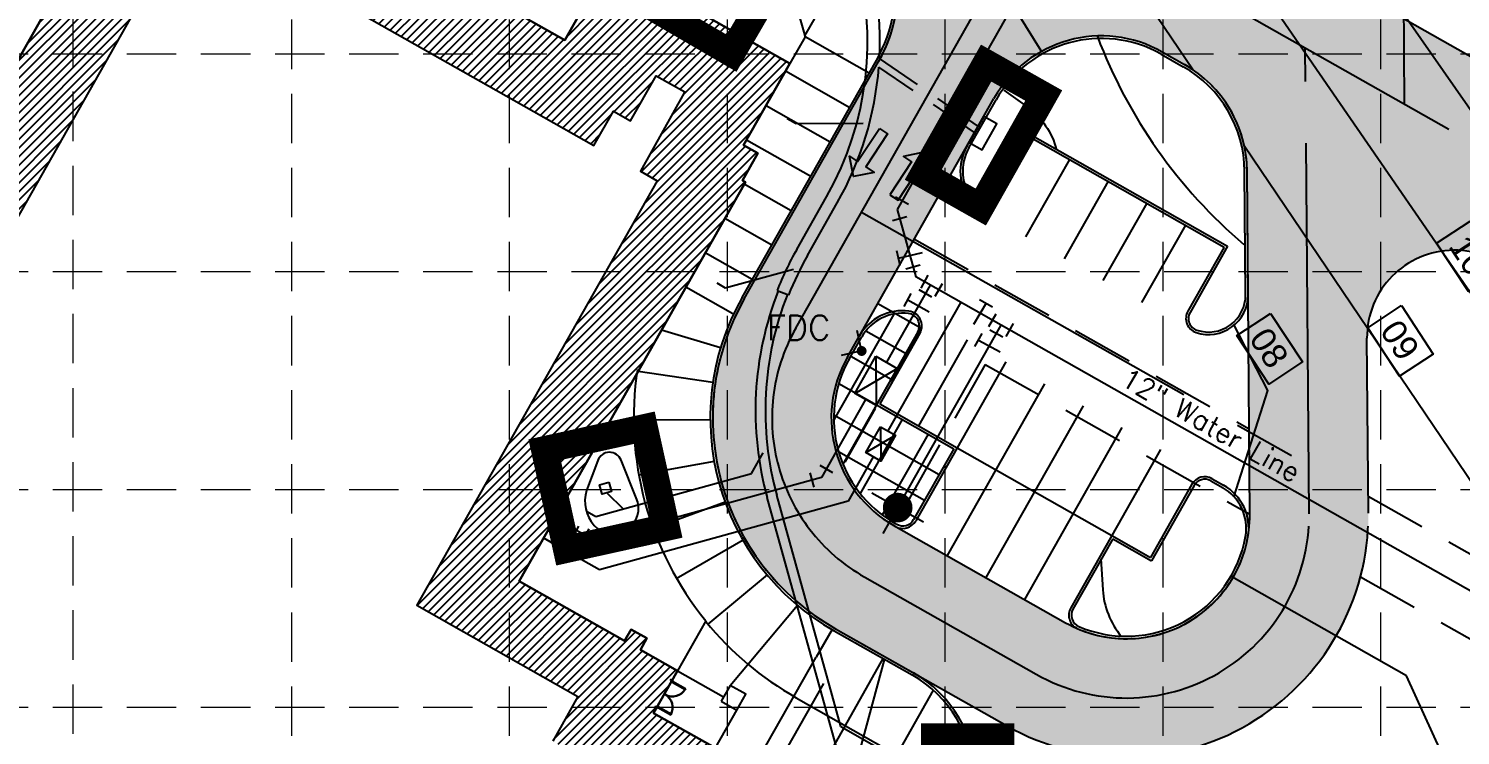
# Model space of a CAD drawing. Header units: feet. Extents: x 2467609 to 2470436, y 7119976 to 7121745.
# Drawn here: x 2468175.4 to 2468465.2, y 7121163.6 to 7121306.6 of the extents above; entities that cross this region are included whole.
import ezdxf
from ezdxf.enums import TextEntityAlignment as Align

# ---------------------------------------------------------------- set-up
doc = ezdxf.new("R2010")
doc.units = ezdxf.units.FT
doc.header["$LTSCALE"] = 100
doc.header["$MEASUREMENT"] = 0
for name, pattern in [('06117 BASE$0$CENTER2', [1.125, 0.75, -0.125, 0.125, -0.125]), ('06117 BASE$0$STRIPE', [1.2, 1, -0.2]), ('06117 WS Base$0$HIDDEN2', [0.1875, 0.125, -0.0625]), ('HIDDEN', [0.375, 0.25, -0.125]), ('SDASH', [0.15, 0.1, -0.05]), ('STRIPE', [1.2, 1, -0.2])]:
    doc.linetypes.add(name, pattern=pattern)
for name, color, linetype, lineweight in [('06117 BASE$0$A-BLDG1-HATCH', 253, 'Continuous', 25), ('06117 BASE$0$A-Door-Outside', 253, 'Continuous', 30), ('06117 BASE$0$C-sidewk-strip', 253, 'Continuous', 25), ('06117 BASE$0$CP Inlet', 253, 'Continuous', 25), ('06117 BASE$0$CPCL', 253, '06117 BASE$0$CENTER2', 25), ('06117 BASE$0$CPCURB', 8, 'Continuous', 25), ('06117 BASE$0$CPCURB2', 8, 'Continuous', 25), ('06117 BASE$0$CPSTRIPE', 253, 'Continuous', 25), ('06117 BASE$0$CPWALK', 8, 'Continuous', 25), ('06117 BASE$0$DIR-ARROW', 8, 'Continuous', 25)]:
    doc.layers.add(name, color=color, linetype=linetype, lineweight=lineweight)
for name, color, linetype in [('06117 BASE$0$BLDG-Exterior', 3, 'Continuous'), ('06117 BASE$0$firelane', 8, '06117 BASE$0$STRIPE'), ('06117 WS Base$0$CPFIT', 7, 'Continuous'), ('06117 WS Base$0$CPWATER', 7, 'Continuous'), ('06117 WS Base$0$CPWATER Connect', 7, 'Continuous'), ('06117 WS Base$0$WTR-ESMT', 8, '06117 WS Base$0$HIDDEN2'), ('CPCONT', 253, 'Continuous'), ('CPWATER-TXT', 1, 'Continuous'), ('FIRELANE-HATCH', 253, 'STRIPE'), ('GRID', 254, 'HIDDEN'), ('proposed ec', 6, 'SDASH')]:
    doc.layers.add(name, color=color, linetype=linetype)
doc.styles.add('C100', font='SIMPLEX', dxfattribs={"height": 10})
doc.styles.add('C80', font='SIMPLEX.shx', dxfattribs={"height": 8})
doc.styles.get("Standard").update_dxf_attribs({"font": 'ARIAL.TTF'})
pattern_1 = [(45, (0, 0), (-0.88388347648, 0.88388347648), [])]

# ---------------------------------------------------------------- blocks, each defined once
blk = doc.blocks.new('*U94')
at = {"layer": '06117 BASE$0$A-Door-Outside', "color": 7, "linetype": 'Continuous', "lineweight": 30}
for points in [[(2, 6), (3.75, 6), (3.75, 42), (2, 42)], [(74, 6), (72.25, 6), (72.25, 42), (74, 42)], [(2, 0), (0, 0), (0, 6), (2, 6)], [(2, 2.25), (2.625, 2.25), (2.625, 4.25), (2, 4.25)], [(74, 2.25), (73.375, 2.25), (73.375, 4.25), (74, 4.25)], [(74, 0), (76, 0), (76, 6), (74, 6)]]:
    blk.add_lwpolyline(points, close=True, dxfattribs=at)
at = {"layer": '06117 BASE$0$A-Door-Outside', "color": 7, "linetype": 'Continuous', "lineweight": 30, "extrusion": (0, 0, -1)}
blk.add_arc((-2, 6), 36, 90, 180, dxfattribs=at)
at = {"layer": '06117 BASE$0$A-Door-Outside', "color": 7, "linetype": 'Continuous', "lineweight": 30}
blk.add_arc((74, 6), 36, 90, 180, dxfattribs=at)

msp = doc.modelspace()

# ---------------------------------------------------------------- hatches: boundary and pattern name
at = {"layer": '06117 BASE$0$A-BLDG1-HATCH'}
h = msp.add_hatch(dxfattribs=at)
h.set_pattern_fill('ANSI31', color=255, scale=10, style=0)
h.set_pattern_definition(pattern_1)
h.paths.add_polyline_path([(2468296.01, 7121182.71), (2468297.32, 7121185.03), (2468300.51, 7121183.22), (2468299.2, 7121180.9), (2468306.74, 7121176.63), (2468301.86, 7121168.08), (2468314.36, 7121161.01), (2468311.74, 7121156.37), (2468312.32, 7121156.04), (2468271.24, 7121083.54), (2468270.37, 7121084.03), (2468264.45, 7121073.59), (2468265.3, 7121073.1), (2468263.52, 7121069.91), (2468258.75, 7121061.49), (2468246.92, 7121040.61), (2468236.33, 7121046.61), (2468232.72, 7121040.23), (2468228.63, 7121016.11), (2468212.85, 7120988.27), (2468194.27, 7120972.36), (2468190.66, 7120965.98), (2468204.14, 7120958.34), (2468200.53, 7120951.96), (2468201.11, 7120951.63), (2468085.76, 7120748.04), (2468085.18, 7120748.37), (2468082.06, 7120742.86), (2468079.16, 7120744.5), (2468069.79, 7120727.97), (2468033.25, 7120748.67), (2468035.06, 7120751.86), (2468038.25, 7120750.05), (2468041.7, 7120756.15), (2468038.51, 7120757.95), (2468042.29, 7120764.62), (2468000.23, 7120788.45), (2467996.46, 7120781.78), (2467993.26, 7120783.59), (2467989.81, 7120777.49), (2467993, 7120775.69), (2467991.2, 7120772.5), (2467954.65, 7120793.2), (2467964.02, 7120809.73), (2467961.12, 7120811.37), (2467964.24, 7120816.88), (2467963.66, 7120817.21), (2468079.01, 7121020.81), (2468079.59, 7121020.48), (2468083.2, 7121026.86), (2468085.81, 7121025.38), (2468090.08, 7121032.92), (2468087.47, 7121034.4), (2468087.89, 7121035.13), (2468065.26, 7121047.94), (2468064.85, 7121047.22), (2468062.24, 7121048.7), (2468063.72, 7121051.31), (2468064.88, 7121050.65), (2468067.06, 7121054.49), (2468078.59, 7121064.34), (2468072.34, 7121067.88), (2468074.15, 7121071.07), (2468076.33, 7121069.83), (2468088.48, 7121091.3), (2468086.31, 7121092.53), (2468088.12, 7121095.72), (2468094.37, 7121092.18), (2468096.88, 7121107.13), (2468099.06, 7121110.97), (2468097.9, 7121111.63), (2468098.51, 7121112.72), (2468090.97, 7121116.99), (2468090.36, 7121115.9), (2468086.73, 7121117.96), (2468088.21, 7121120.57), (2468090.82, 7121119.09), (2468095.09, 7121126.63), (2468080.3, 7121135.01), (2468083.59, 7121140.81), (2468083.01, 7121141.14), (2468198.35, 7121344.73), (2468198.93, 7121344.41), (2468202.06, 7121349.92), (2468204.96, 7121348.27), (2468214.32, 7121364.8), (2468250.87, 7121344.1), (2468249.06, 7121340.91), (2468245.87, 7121342.72), (2468242.42, 7121336.63), (2468245.61, 7121334.82), (2468241.83, 7121328.15), (2468283.88, 7121304.33), (2468287.66, 7121311), (2468291.14, 7121309.02), (2468294.59, 7121315.11), (2468291.11, 7121317.09), (2468292.92, 7121320.28), (2468329.46, 7121299.57), (2468320.1, 7121283.04), (2468323, 7121281.4), (2468319.87, 7121275.89), (2468320.45, 7121275.56), (2468274.69, 7121194.79)])
h.paths.add_polyline_path([(2468220.34, 7121343.64), (2468226.11, 7121340.3), (2468220.94, 7121331.17), (2468224.42, 7121329.2), (2468220.47, 7121322.24), (2468236.57, 7121313.12), (2468273.55, 7121292.17), (2468289.79, 7121282.97), (2468293.73, 7121289.93), (2468297.21, 7121287.96), (2468302.38, 7121297.08), (2468308.21, 7121293.85), (2468308.09, 7121293.63), (2468299.25, 7121277.82), (2468302.62, 7121275.86), (2468253.91, 7121189.9), (2468286.54, 7121171.41), (2468281.45, 7121162.42), (2468293.92, 7121155.35), (2468240.68, 7121061.39), (2468230.56, 7121067.12), (2468218.47, 7121045.9), (2468214.25, 7121020.65), (2468201.58, 7120998.28), (2468182.93, 7120982.41), (2468168.85, 7120961.1), (2468183.7, 7120952.69), (2468076.4, 7120763.3), (2468072.92, 7120765.27), (2468063.88, 7120749.32), (2468063.72, 7120749.03), (2468057.92, 7120752.32), (2468063.18, 7120761.6), (2468059.7, 7120763.57), (2468063.64, 7120770.53), (2468047.4, 7120779.73), (2468010.57, 7120800.6), (2467994.33, 7120809.8), (2467990.38, 7120802.84), (2467986.9, 7120804.81), (2467981.74, 7120795.69), (2467975.9, 7120798.92), (2467976.01, 7120799.11), (2467985.05, 7120815.06), (2467981.56, 7120817.03), (2468088.86, 7121006.42), (2468089.95, 7121005.8), (2468109.42, 7121040.17), (2468095.28, 7121048.18), (2468084.26, 7121054.42), (2468094.38, 7121072.29), (2468102.4, 7121086.45), (2468111.24, 7121102.04), (2468120.12, 7121117.72), (2468113.01, 7121121.74), (2468118.01, 7121130.55), (2468100.69, 7121140.56), (2468207.71, 7121329.47), (2468211.19, 7121327.5)], flags=16)
h = msp.add_hatch(dxfattribs=at)
h.set_pattern_fill('ANSI31', color=255, scale=10, style=0)
h.set_pattern_definition(pattern_1)
h.paths.add_polyline_path([(2468296.01, 7121182.71), (2468297.32, 7121185.03), (2468300.51, 7121183.22), (2468299.2, 7121180.9), (2468306.74, 7121176.63), (2468301.86, 7121168.08), (2468314.36, 7121161.01), (2468311.74, 7121156.37), (2468312.32, 7121156.04), (2468271.24, 7121083.54), (2468270.37, 7121084.03), (2468264.45, 7121073.59), (2468265.3, 7121073.1), (2468263.52, 7121069.91), (2468258.75, 7121061.49), (2468246.92, 7121040.61), (2468236.33, 7121046.61), (2468232.72, 7121040.23), (2468228.63, 7121016.11), (2468212.85, 7120988.27), (2468194.27, 7120972.36), (2468190.66, 7120965.98), (2468204.14, 7120958.34), (2468200.53, 7120951.96), (2468201.11, 7120951.63), (2468085.76, 7120748.04), (2468085.18, 7120748.37), (2468082.06, 7120742.86), (2468079.16, 7120744.5), (2468069.79, 7120727.97), (2468033.25, 7120748.67), (2468035.06, 7120751.86), (2468038.25, 7120750.05), (2468041.7, 7120756.15), (2468038.51, 7120757.95), (2468042.29, 7120764.62), (2468000.23, 7120788.45), (2467996.46, 7120781.78), (2467993.26, 7120783.59), (2467989.81, 7120777.49), (2467993, 7120775.69), (2467991.2, 7120772.5), (2467954.65, 7120793.2), (2467964.02, 7120809.73), (2467961.12, 7120811.37), (2467964.24, 7120816.88), (2467963.66, 7120817.21), (2468079.01, 7121020.81), (2468079.59, 7121020.48), (2468083.2, 7121026.86), (2468085.81, 7121025.38), (2468090.08, 7121032.92), (2468087.47, 7121034.4), (2468087.89, 7121035.13), (2468065.26, 7121047.94), (2468064.85, 7121047.22), (2468062.24, 7121048.7), (2468063.72, 7121051.31), (2468064.88, 7121050.65), (2468067.06, 7121054.49), (2468078.59, 7121064.34), (2468072.34, 7121067.88), (2468074.15, 7121071.07), (2468076.33, 7121069.83), (2468088.48, 7121091.3), (2468086.31, 7121092.53), (2468088.12, 7121095.72), (2468094.37, 7121092.18), (2468096.88, 7121107.13), (2468099.06, 7121110.97), (2468097.9, 7121111.63), (2468098.51, 7121112.72), (2468090.97, 7121116.99), (2468090.36, 7121115.9), (2468086.73, 7121117.96), (2468088.21, 7121120.57), (2468090.82, 7121119.09), (2468095.09, 7121126.63), (2468080.3, 7121135.01), (2468083.59, 7121140.81), (2468083.01, 7121141.14), (2468198.35, 7121344.73), (2468198.93, 7121344.41), (2468202.06, 7121349.92), (2468204.96, 7121348.27), (2468214.32, 7121364.8), (2468250.87, 7121344.1), (2468249.06, 7121340.91), (2468245.87, 7121342.72), (2468242.42, 7121336.63), (2468245.61, 7121334.82), (2468241.83, 7121328.15), (2468283.88, 7121304.33), (2468287.66, 7121311), (2468291.14, 7121309.02), (2468294.59, 7121315.11), (2468291.11, 7121317.09), (2468292.92, 7121320.28), (2468329.46, 7121299.57), (2468320.1, 7121283.04), (2468323, 7121281.4), (2468319.87, 7121275.89), (2468320.45, 7121275.56), (2468274.69, 7121194.79)])
h.paths.add_polyline_path([(2468220.34, 7121343.64), (2468226.11, 7121340.3), (2468220.94, 7121331.17), (2468224.42, 7121329.2), (2468220.47, 7121322.24), (2468236.57, 7121313.12), (2468273.55, 7121292.17), (2468289.79, 7121282.97), (2468293.73, 7121289.93), (2468297.21, 7121287.96), (2468302.38, 7121297.08), (2468308.21, 7121293.85), (2468308.09, 7121293.63), (2468299.25, 7121277.82), (2468302.62, 7121275.86), (2468253.91, 7121189.9), (2468286.54, 7121171.41), (2468281.45, 7121162.42), (2468293.92, 7121155.35), (2468240.68, 7121061.39), (2468230.56, 7121067.12), (2468218.47, 7121045.9), (2468214.25, 7121020.65), (2468201.58, 7120998.28), (2468182.93, 7120982.41), (2468168.85, 7120961.1), (2468183.7, 7120952.69), (2468076.4, 7120763.3), (2468072.92, 7120765.27), (2468063.88, 7120749.32), (2468063.72, 7120749.03), (2468057.92, 7120752.32), (2468063.18, 7120761.6), (2468059.7, 7120763.57), (2468063.64, 7120770.53), (2468047.4, 7120779.73), (2468010.57, 7120800.6), (2467994.33, 7120809.8), (2467990.38, 7120802.84), (2467986.9, 7120804.81), (2467981.74, 7120795.69), (2467975.9, 7120798.92), (2467976.01, 7120799.11), (2467985.05, 7120815.06), (2467981.56, 7120817.03), (2468088.86, 7121006.42), (2468089.95, 7121005.8), (2468109.42, 7121040.17), (2468095.28, 7121048.18), (2468084.26, 7121054.42), (2468094.38, 7121072.29), (2468102.4, 7121086.45), (2468111.24, 7121102.04), (2468120.12, 7121117.72), (2468113.01, 7121121.74), (2468118.01, 7121130.55), (2468100.69, 7121140.56), (2468207.71, 7121329.47), (2468211.19, 7121327.5)], flags=16)
at = {"layer": 'FIRELANE-HATCH'}
h = msp.add_hatch(color=9, dxfattribs=at)
h.paths.add_polyline_path([(2468922.97, 7121187.19, -0.414214), (2468942.81, 7121207.35), (2469278.26, 7121210.08), (2469277.9, 7121254.08, -0.414214), (2469297.74, 7121274.24), (2469375.13, 7121274.87, -0.137354), (2469390.75, 7121270.64), (2469629.71, 7121128.09, -0.261956), (2469644.34, 7121102.57), (2469645.12, 7121007.13, 0.414214), (2469699.55, 7120953.58), (2469751.67, 7120954, 0.261956), (2469797.6, 7120980.33), (2469803.18, 7120989.68, 0.414214), (2469784.47, 7121063.72), (2469403.04, 7121291.25, 0.137354), (2469374.94, 7121298.87), (2468491.92, 7121291.68, -0.131652), (2468476.89, 7121295.58), (2468199.89, 7121452.51, -0.072593), (2468186.2, 7121463.15, 0.206219), (2468142.45, 7121481.57), (2467847.8, 7121479.17), (2467848.23, 7121449.17), (2468142.69, 7121451.57, -0.577353), (2468169.04, 7121406.78), (2467935.49, 7120994.55, -0.266268), (2467909.82, 7120979.34), (2467855.02, 7120978.55), (2467855.45, 7120948.56), (2467910.25, 7120949.35, 0.266268), (2467961.59, 7120979.76), (2468192.67, 7121387.64, -0.414214), (2468233.56, 7121398.96), (2468336.11, 7121340.86, -0.414214), (2468347.43, 7121299.97), (2468320.22, 7121251.95, 0.414214), (2468338.7, 7121185.16), (2468373.42, 7121165.49, 0.57735), (2468446.57, 7121208.52), (2468446.28, 7121243.96, -1), (2468481.65, 7121244.25), (2468482.67, 7121118.6, 0.414214), (2468532.07, 7121070), (2468873.9, 7121072.79, -0.414214), (2468894.07, 7121052.95), (2468895.4, 7120889.72), (2468884.83, 7120735.24, -0.392002), (2468855.14, 7120707.29), (2468450.27, 7120703.99, -0.131652), (2468375.11, 7120723.48), (2468264.21, 7120786.31, 0.463862), (2468102.32, 7120726.63, 0.45081), (2468173.2, 7120596.29), (2468276.95, 7120572.47, -0.347281), (2468315.76, 7120524.14), (2468315.82, 7120517.93), (2468339.81, 7120518.12), (2468339.76, 7120524.34, 0.347281), (2468282.32, 7120595.86), (2468178.57, 7120619.68, -0.45081), (2468124.87, 7120718.42, -0.463862), (2468252.38, 7120765.43), (2468363.28, 7120702.6, 0.131652), (2468450.47, 7120679.99), (2468832.08, 7120683.1, -0.414214), (2468867.36, 7120648.39), (2468868.39, 7120522.43), (2468892.38, 7120522.62), (2468891.26, 7120660.62), (2468903.26, 7120660.72), (2468904.38, 7120522.72), (2468928.38, 7120522.92)])
h.paths.add_polyline_path([(2468873.66, 7121102.78), (2468531.82, 7121100, -0.414214), (2468506.62, 7121124.8), (2468505.62, 7121247.79, -0.414214), (2468525.46, 7121267.95), (2468872.29, 7121270.78, -0.414214), (2468892.45, 7121250.94), (2468893.5, 7121122.95, -0.414214)], flags=16)
h.paths.add_polyline_path([(2468942.29, 7121271.35), (2469233.74, 7121273.72, -1), (2469234.06, 7121233.72), (2468942.62, 7121231.35, -1)], flags=16)
h.paths.add_polyline_path([(2468385.25, 7121186.37), (2468350.53, 7121206.04, -0.414214), (2468341.1, 7121240.12), (2468370.77, 7121292.49, -0.414214), (2468404.85, 7121301.92), (2468409.33, 7121299.38, -0.267949), (2468422.01, 7121277.83), (2468422.57, 7121208.33, -0.57735)], flags=16)
h.paths.add_polyline_path([(2469698.85, 7121086.85), (2469772.17, 7121043.11, -0.414214), (2469782.57, 7121001.98), (2469776.99, 7120992.63, -0.261956), (2469751.47, 7120978), (2469699.36, 7120977.57, -0.414214), (2469669.11, 7121007.33), (2469668.61, 7121069.51, -0.584841)], flags=16)

# ---------------------------------------------------------------- linework, layer by layer
at = {"layer": '06117 BASE$0$A-BLDG1-HATCH', "color": 255}
for points in [[(2468083.01, 7121141.14), (2468198.35, 7121344.73)], [(2468083.01, 7121141.14), (2468198.35, 7121344.73)], [(2468100.69, 7121140.56), (2468207.71, 7121329.47), (2468211.19, 7121327.5), (2468220.34, 7121343.64), (2468226.11, 7121340.3), (2468220.94, 7121331.17), (2468224.42, 7121329.2), (2468220.47, 7121322.24), (2468236.57, 7121313.12), (2468273.55, 7121292.17), (2468289.79, 7121282.97), (2468293.73, 7121289.93), (2468297.21, 7121287.96), (2468302.38, 7121297.08), (2468308.21, 7121293.85), (2468308.09, 7121293.63), (2468299.25, 7121277.82), (2468302.62, 7121275.86), (2468253.91, 7121189.9), (2468286.54, 7121171.41), (2468281.45, 7121162.42)], [(2468100.69, 7121140.56), (2468207.71, 7121329.47), (2468211.19, 7121327.5), (2468220.34, 7121343.64), (2468226.11, 7121340.3), (2468220.94, 7121331.17), (2468224.42, 7121329.2), (2468220.47, 7121322.24), (2468236.57, 7121313.12), (2468273.55, 7121292.17), (2468289.79, 7121282.97), (2468293.73, 7121289.93), (2468297.21, 7121287.96), (2468302.38, 7121297.08), (2468308.21, 7121293.85), (2468308.09, 7121293.63), (2468299.25, 7121277.82), (2468302.62, 7121275.86), (2468253.91, 7121189.9), (2468286.54, 7121171.41), (2468281.45, 7121162.42)], [(2468241.83, 7121328.15), (2468283.88, 7121304.33), (2468287.66, 7121311)], [(2468241.83, 7121328.15), (2468283.88, 7121304.33), (2468287.66, 7121311)], [(2468292.92, 7121320.28), (2468329.46, 7121299.57), (2468320.1, 7121283.04), (2468323, 7121281.4), (2468319.87, 7121275.89), (2468320.45, 7121275.56), (2468274.69, 7121194.79), (2468296.01, 7121182.71), (2468297.32, 7121185.03), (2468300.51, 7121183.22), (2468299.2, 7121180.9), (2468306.74, 7121176.63), (2468301.86, 7121168.08), (2468314.36, 7121161.01)], [(2468292.92, 7121320.28), (2468329.46, 7121299.57), (2468320.1, 7121283.04), (2468323, 7121281.4), (2468319.87, 7121275.89), (2468320.45, 7121275.56), (2468274.69, 7121194.79), (2468296.01, 7121182.71), (2468297.32, 7121185.03), (2468300.51, 7121183.22), (2468299.2, 7121180.9), (2468306.74, 7121176.63), (2468301.86, 7121168.08), (2468314.36, 7121161.01)], [(2468327.65, 7121296.38), (2468327.65, 7121296.38)], [(2468327.65, 7121296.38), (2468327.65, 7121296.38)], [(2468327.65, 7121296.38), (2468327.65, 7121296.38)], [(2468327.65, 7121296.38), (2468327.65, 7121296.38)], [(2468321.74, 7121285.94), (2468321.74, 7121285.94)], [(2468321.74, 7121285.94), (2468321.74, 7121285.94)], [(2468321.74, 7121285.94), (2468321.74, 7121285.94)], [(2468321.74, 7121285.94), (2468321.74, 7121285.94)]]:
    msp.add_lwpolyline(points, dxfattribs=at)
msp.add_lwpolyline([(2468315.53, 7121170.5), (2468318.72, 7121168.7), (2468320.53, 7121171.89), (2468317.34, 7121173.69)], close=True, dxfattribs=at)
msp.add_lwpolyline([(2468315.53, 7121170.5), (2468318.72, 7121168.7), (2468320.53, 7121171.89), (2468317.34, 7121173.69)], close=True, dxfattribs=at)
at = {"layer": '06117 BASE$0$BLDG-Exterior', "color": 7}
for points in [[(2468198.35, 7121344.73), (2468083.01, 7121141.14)], [(2468198.35, 7121344.73), (2468083.01, 7121141.14)], [(2468287.66, 7121311), (2468283.88, 7121304.33), (2468241.83, 7121328.15)], [(2468287.66, 7121311), (2468283.88, 7121304.33), (2468241.83, 7121328.15)], [(2468314.36, 7121161.01), (2468301.86, 7121168.08), (2468306.74, 7121176.63), (2468299.2, 7121180.9), (2468300.51, 7121183.22), (2468297.32, 7121185.03), (2468296.01, 7121182.71), (2468274.69, 7121194.79), (2468320.45, 7121275.56), (2468319.87, 7121275.89), (2468323, 7121281.4), (2468320.1, 7121283.04), (2468329.46, 7121299.57), (2468292.92, 7121320.28)], [(2468314.36, 7121161.01), (2468301.86, 7121168.08), (2468306.74, 7121176.63), (2468299.2, 7121180.9), (2468300.51, 7121183.22), (2468297.32, 7121185.03), (2468296.01, 7121182.71), (2468274.69, 7121194.79), (2468320.45, 7121275.56), (2468319.87, 7121275.89), (2468323, 7121281.4), (2468320.1, 7121283.04), (2468329.46, 7121299.57), (2468292.92, 7121320.28)]]:
    msp.add_lwpolyline(points, dxfattribs=at)
for points in [[(2468274.69, 7121194.79), (2468274.69, 7121194.79)], [(2468274.69, 7121194.79), (2468274.69, 7121194.79)], [(2468274.69, 7121194.79), (2468274.69, 7121194.79)], [(2468274.69, 7121194.79), (2468274.69, 7121194.79)], [(2468315.53, 7121170.5), (2468318.72, 7121168.7), (2468320.53, 7121171.89), (2468317.34, 7121173.69)], [(2468315.53, 7121170.5), (2468318.72, 7121168.7), (2468320.53, 7121171.89), (2468317.34, 7121173.69)]]:
    msp.add_lwpolyline(points, close=True, dxfattribs=at)
at = {"layer": '06117 BASE$0$C-sidewk-strip'}
for p, q in [((2468332.46, 7121305.16), (2468339.54, 7121317.65)), ((2468332.46, 7121305.16), (2468339.54, 7121317.65)), ((2468345.51, 7121297.6), (2468332.52, 7121304.97)), ((2468345.51, 7121297.6), (2468332.52, 7121304.97)), ((2468341.57, 7121290.64), (2468328.57, 7121298.01)), ((2468341.57, 7121290.64), (2468328.57, 7121298.01)), ((2468337.63, 7121283.68), (2468324.63, 7121291.04)), ((2468337.63, 7121283.68), (2468324.63, 7121291.04)), ((2468333.68, 7121276.72), (2468320.69, 7121284.08)), ((2468333.68, 7121276.72), (2468320.69, 7121284.08)), ((2468329.74, 7121269.76), (2468320.22, 7121275.15)), ((2468329.74, 7121269.76), (2468320.22, 7121275.15)), ((2468325.79, 7121262.8), (2468316.28, 7121268.19)), ((2468325.79, 7121262.8), (2468316.28, 7121268.19)), ((2468321.85, 7121255.84), (2468312.34, 7121261.23)), ((2468321.85, 7121255.84), (2468312.34, 7121261.23)), ((2468317.91, 7121248.88), (2468308.39, 7121254.27)), ((2468317.91, 7121248.88), (2468308.39, 7121254.27)), ((2468350.51, 7121248.87), (2468338.36, 7121227.43)), ((2468350.51, 7121248.87), (2468338.36, 7121227.43)), ((2468315.43, 7121241.99), (2468303.47, 7121245.57)), ((2468315.43, 7121241.99), (2468303.47, 7121245.57)), ((2468344.85, 7121245.47), (2468352.89, 7121240.91)), ((2468344.85, 7121245.47), (2468352.89, 7121240.91)), ((2468341.78, 7121240.31), (2468349.93, 7121235.69)), ((2468341.78, 7121240.31), (2468349.93, 7121235.69)), ((2468313.88, 7121234.99), (2468298.73, 7121237.21)), ((2468313.88, 7121234.99), (2468298.73, 7121237.21)), ((2468339.37, 7121234.78), (2468346.98, 7121230.47)), ((2468339.37, 7121234.78), (2468346.98, 7121230.47)), ((2468338.36, 7121228.45), (2468359.68, 7121216.38)), ((2468338.36, 7121228.45), (2468359.68, 7121216.38)), ((2468346.98, 7121230.47), (2468340.19, 7121218.49)), ((2468346.98, 7121230.47), (2468340.19, 7121218.49)), ((2468313.36, 7121227.47), (2468297.73, 7121227.36)), ((2468313.36, 7121227.47), (2468297.73, 7121227.36)), ((2468352.2, 7121227.51), (2468343.7, 7121212.52)), ((2468352.2, 7121227.51), (2468343.7, 7121212.52)), ((2468357.42, 7121224.55), (2468348.15, 7121208.2)), ((2468357.42, 7121224.55), (2468348.15, 7121208.2)), ((2468314.14, 7121219), (2468298.77, 7121216.21)), ((2468314.14, 7121219), (2468298.77, 7121216.21)), ((2468339.31, 7121221.02), (2468356.72, 7121211.16)), ((2468339.31, 7121221.02), (2468356.72, 7121211.16)), ((2468316.37, 7121210.79), (2468301.71, 7121205.41)), ((2468316.37, 7121210.79), (2468301.71, 7121205.41)), ((2468319.97, 7121203.07), (2468306.45, 7121195.26)), ((2468319.97, 7121203.07), (2468306.45, 7121195.26)), ((2468324.84, 7121196.09), (2468312.87, 7121186.09)), ((2468324.84, 7121196.09), (2468312.87, 7121186.09)), ((2468337.99, 7121184.99), (2468334.76, 7121179.43)), ((2468337.99, 7121184.99), (2468334.76, 7121179.43)), ((2468321.91, 7121156.74), (2468334.76, 7121179.43)), ((2468321.91, 7121156.74), (2468334.76, 7121179.43)), ((2468332.35, 7121150.82), (2468348.37, 7121179.11)), ((2468332.35, 7121150.82), (2468348.37, 7121179.11)), ((2468342.79, 7121144.91), (2468358.53, 7121172.69)), ((2468342.79, 7121144.91), (2468358.53, 7121172.69)), ((2468330.73, 7121171.19), (2468366.66, 7121150.84)), ((2468330.73, 7121171.19), (2468366.66, 7121150.84))]:
    msp.add_line(p, q, dxfattribs=at)
for points in [[(2468317.34, 7121173.69), (2468330.99, 7121189.92)], [(2468317.34, 7121173.69), (2468330.99, 7121189.92)], [(2468306.74, 7121176.63), (2468316.02, 7121171.37)], [(2468306.74, 7121176.63), (2468316.02, 7121171.37)], [(2468314.37, 7121161.01), (2468318.72, 7121168.7)], [(2468314.37, 7121161.01), (2468318.72, 7121168.7)]]:
    msp.add_lwpolyline(points, dxfattribs=at)
msp.add_arc((2468362.81, 7121227.82), 65.08, 219.2543, 240.4665, dxfattribs=at)
msp.add_arc((2468362.81, 7121227.82), 65.08, 219.2543, 240.4665, dxfattribs=at)
at = {"layer": '06117 BASE$0$CP Inlet'}
msp.add_lwpolyline([(2468365.75, 7121283.62), (2468368.36, 7121282.14), (2468371.32, 7121287.36), (2468368.71, 7121288.84), (2468365.75, 7121283.62)], dxfattribs=at)
msp.add_lwpolyline([(2468365.75, 7121283.62), (2468368.36, 7121282.14), (2468371.32, 7121287.36), (2468368.71, 7121288.84), (2468365.75, 7121283.62)], dxfattribs=at)
msp.add_lwpolyline([(2468292.83, 7121214.84), (2468293.36, 7121212.91), (2468291.43, 7121212.38), (2468290.9, 7121214.3)], close=True, dxfattribs=at)
msp.add_lwpolyline([(2468292.83, 7121214.84), (2468293.36, 7121212.91), (2468291.43, 7121212.38), (2468290.9, 7121214.3)], close=True, dxfattribs=at)
at = {"layer": '06117 BASE$0$CPCL'}
for p, q in [((2468453.9, 7121291.37), (2468452.71, 7121437.1)), ((2468453.9, 7121291.37), (2468452.71, 7121437.1)), ((2468201.8, 7121434.19), (2468493.45, 7121268.96)), ((2468201.8, 7121434.19), (2468493.45, 7121268.96)), ((2468330.66, 7121246.03), (2468380.05, 7121333.2)), ((2468330.66, 7121246.03), (2468380.05, 7121333.2)), ((2468434.57, 7121208.43), (2468433.8, 7121302.75)), ((2468434.57, 7121208.43), (2468433.8, 7121302.75)), ((2468343.97, 7121269.52), (2468434.49, 7121218.24)), ((2468343.97, 7121269.52), (2468434.49, 7121218.24)), ((2468346.98, 7121230.47), (2468362.64, 7121221.6)), ((2468346.98, 7121230.47), (2468362.64, 7121221.6)), ((2468344.62, 7121195.6), (2468379.33, 7121175.93)), ((2468344.62, 7121195.6), (2468379.33, 7121175.93))]:
    msp.add_line(p, q, dxfattribs=at)
for centre, start, end in [((2468362.85, 7121227.79), 150.4665, 240.4665), ((2468362.85, 7121227.79), 150.4665, 240.4665), ((2468397.57, 7121208.13), 240.4665, 0.4665), ((2468397.57, 7121208.13), 240.4665, 0.4665)]:
    msp.add_arc(centre, 37, start, end, dxfattribs=at)
at = {"layer": '06117 BASE$0$CPCURB'}
for p, q in [((2468404.85, 7121301.92), (2468409.33, 7121299.38)), ((2468404.85, 7121301.92), (2468409.33, 7121299.38)), ((2468320.22, 7121251.95), (2468347.43, 7121299.97)), ((2468320.22, 7121251.95), (2468347.43, 7121299.97)), ((2468365.26, 7121282.75), (2468370.77, 7121292.49)), ((2468365.26, 7121282.75), (2468370.77, 7121292.49)), ((2468378.22, 7121284.6), (2468371.08, 7121272)), ((2468378.22, 7121284.6), (2468371.08, 7121272)), ((2468378.22, 7121284.6), (2468417.37, 7121262.42)), ((2468378.22, 7121284.6), (2468417.37, 7121262.42)), ((2468422.21, 7121252.78), (2468422.01, 7121277.83)), ((2468422.21, 7121252.78), (2468422.01, 7121277.83)), ((2468417.37, 7121262.42), (2468410.03, 7121249.45)), ((2468417.37, 7121262.42), (2468410.03, 7121249.45)), ((2468341.1, 7121240.12), (2468343.57, 7121244.47)), ((2468341.1, 7121240.12), (2468343.57, 7121244.47)), ((2468355.78, 7121245), (2468347.66, 7121230.66)), ((2468355.78, 7121245), (2468347.66, 7121230.66)), ((2468347.66, 7121230.66), (2468363.32, 7121221.78)), ((2468347.66, 7121230.66), (2468363.32, 7121221.78)), ((2468363.32, 7121221.78), (2468354.94, 7121206.99)), ((2468363.32, 7121221.78), (2468354.94, 7121206.99)), ((2468410.85, 7121214.39), (2468402.47, 7121199.6)), ((2468410.85, 7121214.39), (2468402.47, 7121199.6)), ((2468414.94, 7121215.53), (2468417.27, 7121214.21)), ((2468414.94, 7121215.53), (2468417.27, 7121214.21)), ((2468350.53, 7121206.04), (2468350.85, 7121205.86)), ((2468350.53, 7121206.04), (2468350.85, 7121205.86)), ((2468394.64, 7121204.04), (2468386.33, 7121189.37)), ((2468394.64, 7121204.04), (2468386.33, 7121189.37)), ((2468394.64, 7121204.04), (2468402.47, 7121199.6)), ((2468394.64, 7121204.04), (2468402.47, 7121199.6)), ((2468338.7, 7121185.16), (2468354.45, 7121176.24)), ((2468338.7, 7121185.16), (2468354.45, 7121176.24))]:
    msp.add_line(p, q, dxfattribs=at)
for centre, radius, start, end in [((2468321.32, 7121314.75), 30, 330.4665, 48.88), ((2468321.32, 7121314.75), 30, 330.4665, 48.88), ((2468392.52, 7121280.16), 25, 60.4665, 150.4665), ((2468392.52, 7121280.16), 25, 60.4665, 150.4665), ((2468397.01, 7121277.62), 25, 0.4665, 60.4665), ((2468397.01, 7121277.62), 25, 0.4665, 60.4665), ((2468373.96, 7121277.82), 10, 150.4665, 218.3681), ((2468373.96, 7121277.82), 10, 150.4665, 218.3681), ((2468368.47, 7121273.48), 3, 218.3681, 330.4665), ((2468368.47, 7121273.48), 3, 218.3681, 330.4665), ((2468362.85, 7121227.79), 49, 150.4665, 240.4665), ((2468362.85, 7121227.79), 49, 150.4665, 240.4665), ((2468414.21, 7121252.72), 8, 251.6475, 0.4665), ((2468414.21, 7121252.72), 8, 251.6475, 0.4665), ((2468352.27, 7121239.54), 10, 82.565, 150.4665), ((2468352.27, 7121239.54), 10, 82.565, 150.4665), ((2468353.17, 7121246.48), 3, 330.4665, 82.565), ((2468353.17, 7121246.48), 3, 330.4665, 82.565), ((2468412.64, 7121247.97), 3, 150.4665, 251.6475), ((2468412.64, 7121247.97), 3, 150.4665, 251.6475), ((2468362.85, 7121227.79), 25, 150.4665, 240.4665), ((2468362.85, 7121227.79), 25, 150.4665, 240.4665), ((2468413.46, 7121212.92), 3, 60.4665, 150.4665), ((2468413.46, 7121212.92), 3, 60.4665, 150.4665), ((2468412.34, 7121205.5), 10, 349.9378, 60.4665), ((2468412.34, 7121205.5), 10, 349.9378, 60.4665), ((2468352.33, 7121208.47), 3, 240.4665, 330.4665), ((2468352.33, 7121208.47), 3, 240.4665, 330.4665), ((2468397.57, 7121208.13), 25, 246.8971, 349.9378), ((2468397.57, 7121208.13), 25, 246.8971, 349.9378), ((2468388.94, 7121187.89), 3, 150.4665, 246.8971), ((2468388.94, 7121187.89), 3, 150.4665, 246.8971), ((2468342.13, 7121154.49), 25, 0.4665, 60.4665), ((2468342.13, 7121154.49), 25, 0.4665, 60.4665)]:
    msp.add_arc(centre, radius, start, end, dxfattribs=at)
at = {"layer": '06117 BASE$0$CPCURB2'}
for p, q in [((2468319.79, 7121252.19), (2468346.99, 7121300.21)), ((2468319.79, 7121252.19), (2468346.99, 7121300.21)), ((2468404.6, 7121301.48), (2468409.08, 7121298.94)), ((2468404.6, 7121301.48), (2468409.08, 7121298.94)), ((2468365.69, 7121282.5), (2468371.21, 7121292.24)), ((2468365.69, 7121282.5), (2468371.21, 7121292.24)), ((2468378.03, 7121285.28), (2468370.64, 7121272.24)), ((2468378.03, 7121285.28), (2468370.64, 7121272.24)), ((2468378.03, 7121285.28), (2468418.05, 7121262.61)), ((2468378.03, 7121285.28), (2468418.05, 7121262.61)), ((2468421.71, 7121252.78), (2468421.51, 7121277.82)), ((2468421.71, 7121252.78), (2468421.51, 7121277.82)), ((2468418.05, 7121262.61), (2468410.46, 7121249.2)), ((2468418.05, 7121262.61), (2468410.46, 7121249.2)), ((2468355.35, 7121245.25), (2468346.98, 7121230.47)), ((2468355.35, 7121245.25), (2468346.98, 7121230.47)), ((2468341.54, 7121239.87), (2468344, 7121244.22)), ((2468341.54, 7121239.87), (2468344, 7121244.22)), ((2468346.98, 7121230.47), (2468362.64, 7121221.6)), ((2468346.98, 7121230.47), (2468362.64, 7121221.6)), ((2468362.64, 7121221.6), (2468354.5, 7121207.24)), ((2468362.64, 7121221.6), (2468354.5, 7121207.24)), ((2468411.29, 7121214.15), (2468402.66, 7121198.92)), ((2468411.29, 7121214.15), (2468402.66, 7121198.92)), ((2468414.69, 7121215.09), (2468417.02, 7121213.77)), ((2468414.69, 7121215.09), (2468417.02, 7121213.77)), ((2468350.78, 7121206.48), (2468351.1, 7121206.3)), ((2468350.78, 7121206.48), (2468351.1, 7121206.3)), ((2468394.83, 7121203.36), (2468386.76, 7121189.12)), ((2468394.83, 7121203.36), (2468386.76, 7121189.12)), ((2468394.83, 7121203.36), (2468402.66, 7121198.92)), ((2468394.83, 7121203.36), (2468402.66, 7121198.92)), ((2468338.45, 7121184.73), (2468354.2, 7121175.8)), ((2468338.45, 7121184.73), (2468354.2, 7121175.8))]:
    msp.add_line(p, q, dxfattribs=at)
for centre, radius, start, end in [((2468321.32, 7121314.75), 29.5, 330.4665, 48.88), ((2468321.32, 7121314.75), 29.5, 330.4665, 48.88), ((2468392.52, 7121280.16), 24.5, 60.4665, 150.4665), ((2468392.52, 7121280.16), 24.5, 60.4665, 150.4665), ((2468397.01, 7121277.62), 24.5, 0.4665, 60.4665), ((2468397.01, 7121277.62), 24.5, 0.4665, 60.4665), ((2468373.96, 7121277.82), 9.5, 150.4665, 218.3681), ((2468373.96, 7121277.82), 9.5, 150.4665, 218.3681), ((2468368.47, 7121273.48), 2.5, 218.3681, 330.4665), ((2468368.47, 7121273.48), 2.5, 218.3681, 330.4665), ((2468362.85, 7121227.79), 49.5, 150.4665, 240.4665), ((2468362.85, 7121227.79), 49.5, 150.4665, 240.4665), ((2468414.21, 7121252.72), 7.5, 251.6475, 0.4665), ((2468414.21, 7121252.72), 7.5, 251.6475, 0.4665), ((2468352.27, 7121239.54), 9.5, 82.565, 150.4665), ((2468352.27, 7121239.54), 9.5, 82.565, 150.4665), ((2468353.17, 7121246.48), 2.5, 330.4665, 82.565), ((2468353.17, 7121246.48), 2.5, 330.4665, 82.565), ((2468412.64, 7121247.97), 2.5, 150.4665, 251.6475), ((2468412.64, 7121247.97), 2.5, 150.4665, 251.6475), ((2468362.85, 7121227.79), 24.5, 150.4665, 240.4665), ((2468362.85, 7121227.79), 24.5, 150.4665, 240.4665), ((2468413.46, 7121212.92), 2.5, 60.4665, 150.4665), ((2468413.46, 7121212.92), 2.5, 60.4665, 150.4665), ((2468412.34, 7121205.5), 9.5, 349.9378, 60.4665), ((2468412.34, 7121205.5), 9.5, 349.9378, 60.4665), ((2468352.33, 7121208.47), 2.5, 240.4665, 330.4665), ((2468352.33, 7121208.47), 2.5, 240.4665, 330.4665), ((2468397.57, 7121208.13), 24.5, 246.8971, 349.9378), ((2468397.57, 7121208.13), 24.5, 246.8971, 349.9378), ((2468388.94, 7121187.89), 2.5, 150.4665, 246.8971), ((2468388.94, 7121187.89), 2.5, 150.4665, 246.8971), ((2468342.13, 7121154.49), 24.5, 0.4665, 60.4665), ((2468342.13, 7121154.49), 24.5, 0.4665, 60.4665)]:
    msp.add_arc(centre, radius, start, end, dxfattribs=at)
at = {"layer": '06117 BASE$0$CPSTRIPE'}
for p, q in [((2468386.05, 7121280.17), (2468377.18, 7121264.5)), ((2468386.05, 7121280.17), (2468377.18, 7121264.5)), ((2468393.88, 7121275.73), (2468385.01, 7121260.07)), ((2468393.88, 7121275.73), (2468385.01, 7121260.07)), ((2468401.71, 7121271.29), (2468392.84, 7121255.63)), ((2468401.71, 7121271.29), (2468392.84, 7121255.63)), ((2468409.54, 7121266.86), (2468400.67, 7121251.19)), ((2468409.54, 7121266.86), (2468400.67, 7121251.19)), ((2468365.35, 7121243.62), (2468355.49, 7121226.22)), ((2468365.35, 7121243.62), (2468355.49, 7121226.22)), ((2468373.18, 7121239.19), (2468363.32, 7121221.78)), ((2468373.18, 7121239.19), (2468363.32, 7121221.78)), ((2468381.01, 7121234.75), (2468361.29, 7121199.95)), ((2468381.01, 7121234.75), (2468361.29, 7121199.95)), ((2468388.84, 7121230.31), (2468369.12, 7121195.51)), ((2468388.84, 7121230.31), (2468369.12, 7121195.51)), ((2468396.67, 7121225.88), (2468376.95, 7121191.07)), ((2468396.67, 7121225.88), (2468376.95, 7121191.07)), ((2468363.32, 7121221.78), (2468394.64, 7121204.04)), ((2468363.32, 7121221.78), (2468394.64, 7121204.04)), ((2468404.5, 7121221.44), (2468394.64, 7121204.04)), ((2468404.5, 7121221.44), (2468394.64, 7121204.04))]:
    msp.add_line(p, q, dxfattribs=at)
at = {"layer": '06117 BASE$0$CPWALK'}
for p, q in [((2468330.63, 7121311.78), (2468332.52, 7121304.97)), ((2468330.63, 7121311.78), (2468332.52, 7121304.97)), ((2468332.52, 7121304.97), (2468329.46, 7121299.57)), ((2468332.52, 7121304.97), (2468329.46, 7121299.57)), ((2468312.46, 7121186.74), (2468306.74, 7121176.63)), ((2468312.46, 7121186.74), (2468306.74, 7121176.63))]:
    msp.add_line(p, q, dxfattribs=at)
msp.add_arc((2468362.85, 7121227.79), 65, 171.2596, 219.1744, dxfattribs=at)
msp.add_arc((2468362.85, 7121227.79), 65, 171.2596, 219.1744, dxfattribs=at)
at = {"layer": '06117 BASE$0$DIR-ARROW'}
for points in [[(2468347.57, 7121286.43), (2468349.24, 7121285.33), (2468344.84, 7121278.65), (2468346.51, 7121277.55), (2468342.35, 7121276.69), (2468341.5, 7121280.85), (2468343.17, 7121279.75)], [(2468347.57, 7121286.43), (2468349.24, 7121285.33), (2468344.84, 7121278.65), (2468346.51, 7121277.55), (2468342.35, 7121276.69), (2468341.5, 7121280.85), (2468343.17, 7121279.75)], [(2468349.7, 7121273), (2468351.37, 7121271.9), (2468355.77, 7121278.57), (2468357.44, 7121277.47), (2468356.59, 7121281.63), (2468352.43, 7121280.78), (2468354.1, 7121279.68)], [(2468349.7, 7121273), (2468351.37, 7121271.9), (2468355.77, 7121278.57), (2468357.44, 7121277.47), (2468356.59, 7121281.63), (2468352.43, 7121280.78), (2468354.1, 7121279.68)]]:
    msp.add_lwpolyline(points, close=True, dxfattribs=at)
at = {"layer": '06117 BASE$0$firelane'}
for p, q in [((2468199.89, 7121452.51), (2468476.89, 7121295.58)), ((2468199.89, 7121452.51), (2468476.89, 7121295.58)), ((2468404.85, 7121301.92), (2468409.33, 7121299.38)), ((2468404.85, 7121301.92), (2468409.33, 7121299.38)), ((2468320.22, 7121251.95), (2468347.43, 7121299.97)), ((2468320.22, 7121251.95), (2468347.43, 7121299.97)), ((2468341.1, 7121240.12), (2468370.77, 7121292.49)), ((2468341.1, 7121240.12), (2468370.77, 7121292.49)), ((2468422.57, 7121208.33), (2468422.01, 7121277.83)), ((2468422.57, 7121208.33), (2468422.01, 7121277.83)), ((2468446.57, 7121208.52), (2468446.28, 7121243.96)), ((2468446.57, 7121208.52), (2468446.28, 7121243.96)), ((2468350.53, 7121206.04), (2468385.25, 7121186.37)), ((2468350.53, 7121206.04), (2468385.25, 7121186.37)), ((2468338.7, 7121185.16), (2468373.42, 7121165.49)), ((2468338.7, 7121185.16), (2468373.42, 7121165.49))]:
    msp.add_line(p, q, dxfattribs=at)
for centre, radius, start, end in [((2468321.32, 7121314.75), 30, 330.4665, 60.4665), ((2468321.32, 7121314.75), 30, 330.4665, 60.4665), ((2468392.52, 7121280.16), 25, 60.4665, 150.4665), ((2468392.52, 7121280.16), 25, 60.4665, 150.4665), ((2468397.01, 7121277.62), 25, 0.4665, 60.4665), ((2468397.01, 7121277.62), 25, 0.4665, 60.4665), ((2468463.96, 7121244.1), 17.68, 0.4665, 180.4665), ((2468463.96, 7121244.1), 17.68, 0.4665, 180.4665), ((2468362.85, 7121227.79), 49, 150.4665, 240.4665), ((2468362.85, 7121227.79), 49, 150.4665, 240.4665), ((2468362.85, 7121227.79), 25, 150.4665, 240.4665), ((2468362.85, 7121227.79), 25, 150.4665, 240.4665), ((2468397.57, 7121208.13), 49, 240.4665, 0.4665), ((2468397.57, 7121208.13), 49, 240.4665, 0.4665), ((2468397.57, 7121208.13), 25, 240.4665, 0.4665), ((2468397.57, 7121208.13), 25, 240.4665, 0.4665)]:
    msp.add_arc(centre, radius, start, end, dxfattribs=at)
at = {"layer": '06117 WS Base$0$CPFIT'}
for p, q in [((2468353.45, 7121271.05), (2468350.84, 7121272.53)), ((2468353.45, 7121271.05), (2468350.84, 7121272.53)), ((2468353.14, 7121268.52), (2468350.25, 7121267.72)), ((2468353.14, 7121268.52), (2468350.25, 7121267.72)), ((2468351.79, 7121258.71), (2468351.11, 7121261.63)), ((2468351.79, 7121258.71), (2468351.11, 7121261.63)), ((2468351.45, 7121260.17), (2468356.32, 7121261.3)), ((2468351.45, 7121260.17), (2468356.32, 7121261.3)), ((2468355.85, 7121258.75), (2468352.96, 7121257.95)), ((2468355.85, 7121258.75), (2468352.96, 7121257.95)), ((2468357.41, 7121256.74), (2468355.94, 7121254.13)), ((2468357.41, 7121256.74), (2468355.94, 7121254.13)), ((2468358.89, 7121252.45), (2468360.37, 7121255.06)), ((2468358.89, 7121252.45), (2468360.37, 7121255.06)), ((2468352.58, 7121250.4), (2468354.03, 7121253.03)), ((2468352.58, 7121250.4), (2468354.03, 7121253.03)), ((2468353.31, 7121251.71), (2468357.68, 7121249.3)), ((2468353.31, 7121251.71), (2468357.68, 7121249.3)), ((2468358.21, 7121252.26), (2468355.6, 7121253.74)), ((2468358.21, 7121252.26), (2468355.6, 7121253.74)), ((2468369.16, 7121251.08), (2468366.66, 7121246.74)), ((2468369.16, 7121251.08), (2468366.66, 7121246.74)), ((2468367.86, 7121251.83), (2468370.46, 7121250.33)), ((2468367.86, 7121251.83), (2468370.46, 7121250.33)), ((2468369.74, 7121246.31), (2468371.22, 7121248.92)), ((2468369.74, 7121246.31), (2468371.22, 7121248.92)), ((2468343.98, 7121241.39), (2468343.06, 7121245.51)), ((2468343.98, 7121241.39), (2468343.06, 7121245.51)), ((2468372.54, 7121244.15), (2468369.93, 7121245.62)), ((2468372.54, 7121244.15), (2468369.93, 7121245.62)), ((2468373.22, 7121244.33), (2468374.7, 7121246.94)), ((2468373.22, 7121244.33), (2468374.7, 7121246.94)), ((2468366.91, 7121242.28), (2468368.36, 7121244.91)), ((2468366.91, 7121242.28), (2468368.36, 7121244.91)), ((2468367.63, 7121243.6), (2468372.01, 7121241.18)), ((2468367.63, 7121243.6), (2468372.01, 7121241.18)), ((2468343.98, 7121241.39), (2468339.82, 7121240.46)), ((2468343.98, 7121241.39), (2468339.82, 7121240.46)), ((2468344.76, 7121231.55), (2468335.83, 7121215.79)), ((2468344.76, 7121231.55), (2468335.83, 7121215.79)), ((2468346.33, 7121219.97), (2468341.25, 7121211)), ((2468346.33, 7121219.97), (2468341.25, 7121211)), ((2468333.5, 7121216.71), (2468334.3, 7121213.81)), ((2468333.5, 7121216.71), (2468334.3, 7121213.81)), ((2468335.51, 7121218.27), (2468338.12, 7121216.79)), ((2468335.51, 7121218.27), (2468338.12, 7121216.79)), ((2468335.83, 7121215.79), (2468289.79, 7121203.06)), ((2468335.83, 7121215.79), (2468289.79, 7121203.06)), ((2468341.25, 7121211), (2468290.93, 7121197.08)), ((2468341.25, 7121211), (2468290.93, 7121197.08)), ((2468356.5, 7121206.71), (2468346.06, 7121212.63)), ((2468356.5, 7121206.71), (2468346.06, 7121212.63)), ((2468348.33, 7121204.45), (2468351.28, 7121209.67)), ((2468348.33, 7121204.45), (2468351.28, 7121209.67)), ((2468289.79, 7121203.06), (2468286.26, 7121205.06)), ((2468289.79, 7121203.06), (2468286.26, 7121205.06)), ((2468288.79, 7121205.35), (2468287.32, 7121202.74)), ((2468288.79, 7121205.35), (2468287.32, 7121202.74)), ((2468291.32, 7121205.03), (2468292.12, 7121202.14)), ((2468291.32, 7121205.03), (2468292.12, 7121202.14)), ((2468290.93, 7121197.08), (2468283.97, 7121201.02)), ((2468290.93, 7121197.08), (2468283.97, 7121201.02))]:
    msp.add_line(p, q, dxfattribs=at)
for points, const_width in [([(2468343.56, 7121241.66, 1), (2468344.4, 7121241.11, 1)], 1), ([(2468343.56, 7121241.66, 1), (2468344.4, 7121241.11, 1)], 1), ([(2468352.58, 7121208.92, -1), (2468349.99, 7121210.43, -1)], 3), ([(2468352.58, 7121208.92, -1), (2468349.99, 7121210.43, -1)], 3)]:
    msp.add_lwpolyline(points, format="xyb", close=True, dxfattribs=dict(at, const_width=const_width))
at = {"layer": '06117 WS Base$0$CPWATER', "color": 4}
for p, q in [((2468384.78, 7121329.38), (2468351.16, 7121270.05)), ((2468351.16, 7121270.05), (2468354.93, 7121256.42)), ((2468357.89, 7121254.74), (2468349.03, 7121239.1)), ((2468486.98, 7121181.61), (2468354.93, 7121256.42)), ((2468364.05, 7121251.25), (2468349.29, 7121225.19)), ((2468351.28, 7121209.67), (2468372.22, 7121246.62)), ((2468346.86, 7121240.33), (2468346.93, 7121230.32)), ((2468342.58, 7121232.79), (2468351.21, 7121237.87)), ((2468347.77, 7121226.05), (2468347.85, 7121219.11)), ((2468344.81, 7121220.83), (2468350.81, 7121224.33))]:
    msp.add_line(p, q, dxfattribs=at)
at = {"layer": '06117 WS Base$0$CPWATER'}
for p, q in [((2468384.78, 7121329.38), (2468351.16, 7121270.05)), ((2468351.16, 7121270.05), (2468354.93, 7121256.42)), ((2468357.89, 7121254.74), (2468349.03, 7121239.1)), ((2468486.98, 7121181.61), (2468354.93, 7121256.42)), ((2468364.05, 7121251.25), (2468349.29, 7121225.19)), ((2468351.28, 7121209.67), (2468372.22, 7121246.62))]:
    msp.add_line(p, q, dxfattribs=at)
at = {"layer": '06117 WS Base$0$CPWATER', "color": 7}
for p, q in [((2468346.86, 7121240.33), (2468346.93, 7121230.32)), ((2468342.58, 7121232.79), (2468351.21, 7121237.87)), ((2468347.77, 7121226.05), (2468347.85, 7121219.11)), ((2468344.81, 7121220.83), (2468350.81, 7121224.33))]:
    msp.add_line(p, q, dxfattribs=at)
at = {"layer": '06117 WS Base$0$CPWATER', "color": 4}
msp.add_lwpolyline([(2468346.86, 7121240.33), (2468351.21, 7121237.87), (2468346.93, 7121230.32), (2468342.58, 7121232.79)], close=True, dxfattribs=at)
at = {"layer": '06117 WS Base$0$CPWATER', "color": 1}
msp.add_lwpolyline([(2468346.86, 7121240.33), (2468351.21, 7121237.87), (2468346.93, 7121230.32), (2468342.58, 7121232.79)], close=True, dxfattribs=at)
at = {"layer": '06117 WS Base$0$CPWATER', "color": 4}
msp.add_lwpolyline([(2468347.77, 7121226.05), (2468350.81, 7121224.33), (2468347.85, 7121219.11), (2468344.81, 7121220.83), (2468347.77, 7121226.05)], dxfattribs=at)
at = {"layer": '06117 WS Base$0$CPWATER', "color": 1}
msp.add_lwpolyline([(2468347.77, 7121226.05), (2468350.81, 7121224.33), (2468347.85, 7121219.11), (2468344.81, 7121220.83), (2468347.77, 7121226.05)], dxfattribs=at)
at = {"layer": '06117 WS Base$0$CPWATER Connect'}
for p, q in [((2468286.26, 7121205.06), (2468281.91, 7121207.52)), ((2468286.26, 7121205.06), (2468281.91, 7121207.52)), ((2468285.77, 7121204.19), (2468286.75, 7121205.93)), ((2468285.77, 7121204.19), (2468286.75, 7121205.93)), ((2468283.97, 7121201.02), (2468279.62, 7121203.49)), ((2468283.97, 7121201.02), (2468279.62, 7121203.49)), ((2468283.48, 7121200.15), (2468284.47, 7121201.89)), ((2468283.48, 7121200.15), (2468284.47, 7121201.89))]:
    msp.add_line(p, q, dxfattribs=at)
at = {"layer": '06117 WS Base$0$WTR-ESMT'}
for p, q in [((2468354.66, 7121264.04), (2468422.43, 7121225.65)), ((2468354.66, 7121264.04), (2468422.43, 7121225.65)), ((2468347.26, 7121250.99), (2468355.97, 7121246.06)), ((2468347.26, 7121250.99), (2468355.97, 7121246.06)), ((2468355.97, 7121246.06), (2468339.94, 7121217.79)), ((2468355.97, 7121246.06), (2468339.94, 7121217.79)), ((2468369.02, 7121238.67), (2468350.53, 7121206.04)), ((2468369.02, 7121238.67), (2468350.53, 7121206.04)), ((2468369.02, 7121238.67), (2468422.57, 7121208.33)), ((2468369.02, 7121238.67), (2468422.57, 7121208.33)), ((2468446.54, 7121211.99), (2468482.07, 7121191.86)), ((2468446.54, 7121211.99), (2468482.07, 7121191.86)), ((2468444.96, 7121195.65), (2468482.21, 7121174.54)), ((2468444.96, 7121195.65), (2468482.21, 7121174.54))]:
    msp.add_line(p, q, dxfattribs=at)
at = {"layer": 'CPCONT', "color": 35}
for points in [[(2468374.32, 7121352.71), (2468411.1, 7121298.27)], [(2468380.36, 7121302.14), (2468354.27, 7121344.1), (2468328.3, 7121343.81), (2468329.45, 7121324.63)], [(2468527.23, 7121204.24), (2468527.23, 7121204.24), (2468435.16, 7121336.15)], [(2468507.49, 7121194.67), (2468413.04, 7121331.83)], [(2468421.42, 7121283), (2468498.08, 7121169.55), (2468523.03, 7121163.61)], [(2468419.36, 7121211.82), (2468426.18, 7121233.36), (2468419.35, 7121246.72)], [(2468454.25, 7121175.64), (2468418.95, 7121195.64)], [(2468348.56, 7121178.83), (2468339.86, 7121146.65), (2468323.91, 7121145.2)], [(2468511.93, 7121136.37), (2468472.19, 7121136.44), (2468454.25, 7121175.64)]]:
    msp.add_lwpolyline(points, dxfattribs=at)
for points in [[(2468391.71, 7121305.02), (2468391.71, 7121305.02, 0.125793), (2468421.36, 7121262.94, 6.895862)], [(2468372.74, 7121294.16), (2468377.48, 7121290.8, -0.179948), (2468383.41, 7121282.11, 0.782693)], [(2468392.41, 7121199.3), (2468392.81, 7121193.03, 0.158638), (2468396.53, 7121183.64, 0.470192)]]:
    msp.add_lwpolyline(points, format="xyb", dxfattribs=at)
for points in [[(2468467.16, 7121267.69), (2468473.61, 7121257.87), (2468466.8, 7121253.4), (2468460.35, 7121263.21)], [(2468426.75, 7121248.98), (2468433.2, 7121239.16), (2468426.39, 7121234.68), (2468419.94, 7121244.5)], [(2468453.24, 7121250.56), (2468459.69, 7121240.74), (2468452.88, 7121236.27), (2468446.43, 7121246.08)]]:
    msp.add_lwpolyline(points, close=True, dxfattribs=at)
msp.add_lwpolyline([(2468290.59, 7121219.23), (2468288.27, 7121213.14, 0.258831), (2468289.84, 7121206.08), (2468289.84, 7121206.08, 0.865389), (2468298.34, 7121211.64), (2468295.28, 7121219.26, 0.697384)], format="xyb", close=True, dxfattribs=at)
at = {"layer": 'GRID', "color": 252, "linetype": 'HIDDEN', "lineweight": 0, "ltscale": 0.4}
for p, q in [((2468184.29, 7121698.89), (2468184.29, 7120154.77)), ((2468228.54, 7121698.47), (2468228.54, 7120154.77)), ((2468272.64, 7121698.47), (2468272.64, 7120154.77)), ((2468316.74, 7121698.47), (2468316.74, 7120154.77)), ((2468360.84, 7121698.47), (2468360.84, 7120154.77)), ((2468404.94, 7121698.47), (2468404.94, 7120154.77)), ((2468449.04, 7121698.47), (2468449.04, 7120154.77)), ((2467655.24, 7121301.57), (2470389.44, 7121301.57)), ((2467655.24, 7121257.47), (2470389.44, 7121257.47)), ((2467655.24, 7121213.37), (2470389.44, 7121213.37)), ((2467655.24, 7121169.27), (2470389.44, 7121169.27))]:
    msp.add_line(p, q, dxfattribs=at)
at = {"layer": 'proposed ec', "color": 5}
for p, q in [((2468367.65, 7121286.85), (2468347.58, 7121300.6)), ((2468366.8, 7121285.61), (2468347.47, 7121298.86)), ((2468292.4, 7121212.64), (2468295.68, 7121209.41)), ((2468288.42, 7121208.87), (2468290.16, 7121207.89))]:
    msp.add_line(p, q, dxfattribs=at)
at = {"layer": 'proposed ec', "color": 5, "linetype": 'Continuous'}
for p, q in [((2468330.62, 7121287.42), (2468328.88, 7121288.41)), ((2468330.62, 7121287.42), (2468344.29, 7121287.53)), ((2468330.84, 7121261.95), (2468336.88, 7121272.61)), ((2468333.02, 7121260.72), (2468339.06, 7121271.38)), ((2468316.38, 7121254.17), (2468330.16, 7121257.98)), ((2468314.64, 7121255.15), (2468316.38, 7121254.17)), ((2468326.87, 7121253.64), (2468329.2, 7121252.72)), ((2468321.69, 7121216.61), (2468324.05, 7121220.77)), ((2468290.16, 7121207.89), (2468321.69, 7121216.61)), ((2468338.93, 7121160.89), (2468324.88, 7121211.69)), ((2468339.78, 7121165.34), (2468326.8, 7121212.22)), ((2468247.68, 7121017.6), (2468336.32, 7121174.07)), ((2468339.78, 7121165.34), (2468364.15, 7121151.53))]:
    msp.add_line(p, q, dxfattribs=at)
at = {"layer": 'proposed ec', "color": 5, "const_width": 5.5}
for points in [[(2468310.19, 7121329.92), (2468328.06, 7121319.52), (2468317.66, 7121301.66), (2468299.8, 7121312.07)], [(2468356.46, 7121277.1), (2468369.19, 7121299.67), (2468380.84, 7121293.1), (2468368.1, 7121270.53)], [(2468279.81, 7121221.4), (2468300, 7121225.85), (2468304.44, 7121205.68), (2468284.26, 7121201.23)], [(2468358.78, 7121137.35), (2468358.78, 7121163.26), (2468372.15, 7121163.26), (2468372.15, 7121137.35)]]:
    msp.add_lwpolyline(points, close=True, dxfattribs=at)
at = {"layer": 'proposed ec', "color": 5}
msp.add_lwpolyline([(2468365.75, 7121283.62), (2468368.36, 7121282.14), (2468371.32, 7121287.36), (2468368.71, 7121288.84), (2468365.75, 7121283.62)], dxfattribs=at)
msp.add_lwpolyline([(2468292.83, 7121214.84), (2468293.36, 7121212.91), (2468291.43, 7121212.38), (2468290.9, 7121214.3)], close=True, dxfattribs=at)
at = {"layer": 'proposed ec', "color": 5, "linetype": 'Continuous'}
for centre, radius, start, end in [((2468281.42, 7121304.03), 66.25, 357.0329, 60.4665), ((2468281.42, 7121304.03), 63.75, 330.4665, 60.4665), ((2468281.42, 7121304.03), 66.25, 330.4665, 355.5243), ((2468388.49, 7121229.29), 66.25, 150.4665, 158.4404), ((2468388.49, 7121229.29), 63.75, 150.4665, 158.4404), ((2468388.49, 7121229.29), 66, 158.4404, 195.4665), ((2468388.49, 7121229.29), 64, 158.4404, 195.4665)]:
    msp.add_arc(centre, radius, start, end, dxfattribs=at)

# ---------------------------------------------------------------- block references
at = {"layer": '06117 BASE$0$A-Door-Outside', "color": 7, "linetype": 'Continuous', "lineweight": 30, "xscale": -0.08333333275713319, "yscale": 0.08333333275713319, "zscale": 0.08333333333333333, "rotation": 240.466537642085}
msp.add_blockref('*U94', (2468302.22, 7121169.33), dxfattribs=at)
msp.add_blockref('*U94', (2468302.22, 7121169.33), dxfattribs=at)

# ---------------------------------------------------------------- texts
at = {"style": 'C80'}
msp.add_text('12" Water Line', height=4, rotation=330.4184, dxfattribs=at).set_placement((2468396.12, 7121234.64))
at = {"layer": 'CPCONT', "color": 35}
for s, p in [('10', (2468464.79, 7121259.36)), ('08', (2468424.38, 7121240.65)), ('09', (2468450.87, 7121242.23))]:
    msp.add_text(s, height=5, rotation=303.3188, dxfattribs=at).set_placement(p, align=Align.CENTER)
at = {"layer": 'CPWATER-TXT', "style": 'C100'}
msp.add_text('FDC', height=5, dxfattribs=at).set_placement((2468324.8, 7121243.58))

doc.saveas('drawing.dxf')
